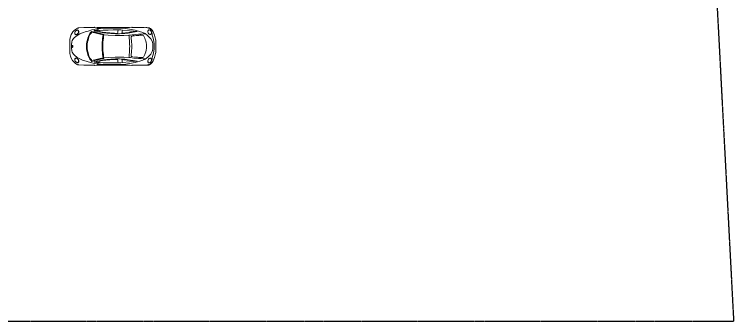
# Model space of a CAD drawing. Header units: inches. Extents: x -1969 to 2015, y -1363 to 1657.
# Drawn here: x 657 to 2015, y -1363 to -782 of the extents above; entities that cross this region are included whole.
import ezdxf

# ---------------------------------------------------------------- set-up
doc = ezdxf.new("R2010")
doc.units = ezdxf.units.IN
doc.header["$MEASUREMENT"] = 0
doc.linetypes.add('Double Dash 3_8_', pattern=[1, 0.375, -0.125, 0.125, -0.125, 0.125, -0.125])
doc.layers.add('A-DETL-GENF', color=92, linetype='Continuous', lineweight=9)
doc.layers.add('C-PROP-LINE', color=91, linetype='Double Dash 3_8_', lineweight=30)

# ---------------------------------------------------------------- blocks, each defined once
blk = doc.blocks.new('RPC Beetle - RPC Beetle-588514-GROUND FLOOR')
at = {"layer": 'A-DETL-GENF'}
for p, q in [((-30.8, 123.5), (-32.3, 121.4)), ((-28.8, 125.5), (-30.8, 123.5)), ((-26.7, 127.2), (-28.8, 125.5)), ((-26.7, 122.8), (-28.3, 122)), ((-26.7, 122.6), (-28.2, 121.9)), ((-26.5, 127.1), (-26.7, 127.2)), ((-25.3, 123), (-26.7, 122.8)), ((-25.4, 122.8), (-26.7, 122.6)), ((-25, 122.8), (-25.4, 122.8)), ((-24.9, 123), (-25.3, 123)), ((-24.4, 122.7), (-25, 122.8)), ((-24.2, 122.9), (-24.9, 123)), ((-23.9, 122.5), (-24.4, 122.7)), ((-23.7, 122.7), (-24.2, 122.9)), ((-23.4, 122.3), (-23.9, 122.5)), ((-23.2, 122.5), (-23.7, 122.7)), ((-22.7, 121.4), (-23.4, 122.3)), ((-22.9, 122.1), (-23.2, 122.5)), ((-20.8, 118.6), (-17, 123.4)), ((-17, 123.4), (-14.9, 125.3)), ((-14.9, 125.3), (-11.3, 127.7)), ((-11.3, 127.7), (-8.5, 128.6)), ((-9.2, 132.4), (-0.1, 132.4)), ((-8.5, 128.6), (-2.9, 129.2)), ((-2.9, 129.2), (-0.1, 129.4)), ((-1.9, 128), (-2, 127.7)), ((-2, 127.7), (-1.9, 127.3)), ((-1.7, 128.2), (-1.9, 128)), ((-1.9, 127.3), (-1.7, 127.1)), ((-1.4, 128.5), (-1.7, 128.2)), ((-1.7, 127.1), (-1.4, 126.8)), ((-1.1, 128.7), (-1.4, 128.5)), ((-1.4, 126.8), (-1.1, 126.6)), ((-0.6, 128.8), (-1.1, 128.7)), ((-1.1, 126.6), (-0.6, 126.5)), ((-0.1, 128.8), (-0.6, 128.8)), ((-0.6, 126.5), (-0.1, 126.5)), ((-0.1, 132.4), (9, 132.4)), ((2.7, 129.3), (-0.1, 129.4)), ((-0.1, 128.8), (0.4, 128.8)), ((-0.1, 126.5), (-0.1, 126.5)), ((0.4, 126.5), (-0.1, 126.5)), ((0.4, 128.8), (0.8, 128.7)), ((0.8, 126.6), (0.4, 126.5)), ((0.8, 128.7), (1.2, 128.5)), ((1.2, 126.8), (0.8, 126.6)), ((1.2, 128.5), (1.5, 128.2)), ((1.5, 127.1), (1.2, 126.8)), ((1.5, 128.2), (1.7, 128)), ((1.7, 127.3), (1.5, 127.1)), ((1.7, 128), (1.8, 127.7)), ((1.8, 127.7), (1.7, 127.3)), ((8.2, 128.6), (2.7, 129.3)), ((11.1, 127.7), (8.2, 128.6)), ((14.7, 125.3), (11.1, 127.7)), ((16.8, 123.4), (14.7, 125.3)), ((20.6, 118.7), (16.8, 123.4)), ((22.5, 121.4), (23.2, 122.3)), ((22.6, 122.1), (23, 122.5)), ((23, 122.5), (23.4, 122.8)), ((23.2, 122.3), (23.6, 122.6)), ((23.4, 122.8), (24, 123)), ((23.6, 122.6), (24.1, 122.7)), ((24, 123), (24.6, 123.1)), ((24.1, 122.7), (24.7, 122.8)), ((24.6, 123.1), (25.1, 123.1)), ((24.7, 122.8), (25.2, 122.8)), ((25.1, 123.1), (26.4, 122.8)), ((25.2, 122.8), (26.4, 122.6)), ((26.4, 122.8), (28, 122)), ((26.4, 122.6), (28, 121.9)), ((28.6, 125.5), (26.5, 127.2)), ((30.5, 123.5), (28.6, 125.5)), ((32, 121.4), (30.5, 123.5)), ((-35.2, 115.5), (-35.9, 106)), ((-35, 115.9), (-35.2, 115.5)), ((-34.7, 116.5), (-35, 115.9)), ((-33.4, 119.9), (-34.7, 117.7)), ((-34.7, 117.7), (-34.6, 117)), ((-34.6, 117), (-34.7, 116.5)), ((-32.3, 121.4), (-33.4, 119.9)), ((-31, 118.1), (-31.1, 117.5)), ((-31.1, 117.5), (-31, 117.2)), ((-30.8, 118.9), (-31, 118.1)), ((-31, 117.2), (-30.8, 116.8)), ((-30.6, 119.3), (-30.8, 118.9)), ((-30.7, 118.3), (-30.8, 117.7)), ((-30.8, 117.7), (-30.7, 117.5)), ((-30.8, 116.8), (-30.7, 116.7)), ((-30.5, 119), (-30.7, 118.3)), ((-30.7, 117.5), (-30.5, 117.1)), ((-30.7, 116.7), (-30.4, 116.4)), ((-30.2, 119.9), (-30.6, 119.3)), ((-30.3, 119.3), (-30.5, 119)), ((-30.5, 117.1), (-30.2, 116.7)), ((-30.4, 116.4), (-30, 116)), ((-29.9, 120), (-30.3, 119.3)), ((-29.6, 120.7), (-30.2, 119.9)), ((-30.2, 116.7), (-29.7, 116.3)), ((-30, 116), (-29.1, 115.5)), ((-29.4, 120.7), (-29.9, 120)), ((-29.7, 116.3), (-28.9, 115.8)), ((-28.8, 121.6), (-29.6, 120.7)), ((-28.7, 121.5), (-29.4, 120.7)), ((-29.1, 115.5), (-28.3, 115.4)), ((-28.9, 115.8), (-28.2, 115.7)), ((-28.3, 122), (-28.8, 121.6)), ((-28.2, 121.9), (-28.7, 121.5)), ((-28.3, 115.4), (-27.8, 115.4)), ((-28.2, 115.7), (-27.7, 115.7)), ((-27.8, 115.4), (-26.6, 115.5)), ((-27.7, 115.7), (-26.6, 115.8)), ((-26.6, 115.8), (-24.9, 116.5)), ((-26.6, 115.5), (-25.2, 116)), ((-25.9, 108.4), (-23.9, 113.4)), ((-25.2, 116), (-24.8, 116.3)), ((-24.9, 116.5), (-23.7, 117.5)), ((-24.8, 116.3), (-23.5, 117.3)), ((-23.9, 113.4), (-20.8, 118.6)), ((-23.7, 117.5), (-22.8, 118.9)), ((-23.2, 117.7), (-22.5, 118.8)), ((-22.6, 121.8), (-22.9, 122.1)), ((-22.8, 118.9), (-22.5, 120)), ((-22.6, 120.8), (-22.7, 121.4)), ((-22.5, 121.5), (-22.6, 121.8)), ((-22.5, 120.3), (-22.6, 120.8)), ((-22.3, 120.9), (-22.5, 121.5)), ((-22.5, 120), (-22.5, 120.3)), ((-22.5, 118.8), (-22.2, 120)), ((-22.2, 120.4), (-22.3, 120.9)), ((-22.2, 120), (-22.2, 120.4)), ((23.7, 113.5), (20.6, 118.7)), ((22, 120.4), (22.1, 121)), ((22, 120), (22, 120.4)), ((22.3, 118.9), (22, 120)), ((22.1, 121), (22.2, 121.5)), ((22.2, 121.5), (22.4, 121.8)), ((22.3, 120.3), (22.4, 120.9)), ((22.3, 120), (22.3, 120.3)), ((22.6, 118.9), (22.3, 120)), ((23, 117.7), (22.3, 118.9)), ((22.4, 121.8), (22.6, 122.1)), ((22.4, 120.9), (22.5, 121.4)), ((23.4, 117.5), (22.6, 118.9)), ((24.6, 116.3), (23.2, 117.4)), ((24.7, 116.5), (23.4, 117.5)), ((25.7, 108.4), (23.7, 113.5)), ((24.9, 116.1), (24.6, 116.3)), ((26.4, 115.8), (24.7, 116.5)), ((26.4, 115.5), (24.9, 116.1)), ((27.5, 115.7), (26.4, 115.8)), ((27.6, 115.4), (26.4, 115.5)), ((28, 115.7), (27.5, 115.7)), ((28.1, 115.4), (27.6, 115.4)), ((28, 122), (28.5, 121.6)), ((28, 121.9), (28.4, 121.5)), ((28.7, 115.9), (28, 115.7)), ((28.8, 115.5), (28.1, 115.4)), ((28.4, 121.5), (29.2, 120.7)), ((28.5, 121.6), (29.4, 120.7)), ((29.5, 116.3), (28.7, 115.9)), ((29.8, 116), (28.8, 115.5)), ((29.2, 120.7), (29.7, 120)), ((29.4, 120.7), (30, 120)), ((30, 116.7), (29.5, 116.3)), ((29.7, 120), (30.1, 119.4)), ((30.2, 116.4), (29.8, 116)), ((30, 120), (30.4, 119.3)), ((30.3, 117.1), (30, 116.7)), ((30.1, 119.4), (30.3, 119)), ((30.5, 116.7), (30.2, 116.4)), ((30.3, 119), (30.5, 118.3)), ((30.5, 117.5), (30.3, 117.1)), ((30.4, 119.3), (30.6, 118.9)), ((30.5, 118.3), (30.5, 117.7)), ((30.5, 117.7), (30.5, 117.5)), ((30.6, 116.8), (30.5, 116.7)), ((30.6, 118.9), (30.8, 118.1)), ((30.8, 117.2), (30.6, 116.8)), ((30.8, 118.1), (30.9, 117.5)), ((30.9, 117.5), (30.8, 117.2)), ((33.2, 119.9), (32, 121.4)), ((34.5, 117.8), (33.2, 119.9)), ((34.4, 117), (34.5, 117.8)), ((34.5, 116.6), (34.4, 117)), ((34.8, 116), (34.5, 116.6)), ((34.9, 115.5), (34.8, 116)), ((35.7, 106), (34.9, 115.5)), ((-35.9, 106), (-35.9, 95.8)), ((-35.9, 95.8), (-35.9, 85.7)), ((-31.1, 90.7), (-29, 97.7)), ((-29, 97.7), (-28.1, 101.7)), ((-28.1, 101.7), (-25.9, 108.4)), ((-24.3, 94.5), (-21.8, 95.9)), ((-21.8, 95.9), (-19, 97.1)), ((-18.1, 96.2), (-20.6, 95)), ((-19, 97.1), (-15.9, 98.1)), ((-15.3, 97.1), (-18.1, 96.2)), ((-15.9, 98.1), (-12.5, 99.2)), ((-12.1, 97.8), (-15.3, 97.1)), ((-12.5, 99.2), (-8.7, 100)), ((-8.6, 98.8), (-12.1, 97.8)), ((-8.7, 100), (-4.4, 100.6)), ((-4.3, 99.3), (-8.6, 98.8)), ((-4.4, 100.6), (-0.1, 100.8)), ((-0.1, 99.6), (-4.3, 99.3)), ((4.2, 100.6), (-0.1, 100.8)), ((-0.1, 99.6), (4.1, 99.3)), ((4.1, 99.3), (8.4, 98.8)), ((8.5, 100), (4.2, 100.6)), ((8.4, 98.8), (11.9, 97.8)), ((12.3, 99.2), (8.5, 100)), ((11.9, 97.8), (15.1, 97.1)), ((15.7, 98.1), (12.3, 99.2)), ((15.1, 97.1), (17.9, 96.2)), ((18.8, 97.1), (15.7, 98.1)), ((17.9, 96.2), (20.4, 95.1)), ((21.6, 95.9), (18.8, 97.1)), ((24.1, 94.5), (21.6, 95.9)), ((27.9, 101.7), (25.7, 108.4)), ((28.8, 97.7), (27.9, 101.7)), ((30.9, 90.8), (28.8, 97.7)), ((35.7, 95.8), (35.7, 106)), ((35.7, 85.7), (35.7, 95.8)), ((-35.9, 85.7), (-36.2, 85.1)), ((-36.2, 85.1), (-35.9, 80)), ((-33.1, 82.6), (-32.2, 86.4)), ((-32.2, 86.4), (-31.1, 90.7)), ((-29.8, 86.6), (-30.2, 82.1)), ((-30.2, 82.1), (-30, 81.3)), ((-29.5, 86.3), (-29.8, 86.6)), ((-29.1, 84.8), (-29.5, 86.3)), ((-28.1, 80.8), (-29.1, 84.8)), ((-28.5, 90.9), (-26.3, 92.9)), ((-26.1, 82.1), (-28.5, 90.9)), ((-25.1, 92.2), (-27, 90.7)), ((-27, 90.7), (-24.8, 82.3)), ((-26.3, 92.9), (-24.3, 94.5)), ((-25.5, 79.6), (-26.1, 82.1)), ((-23, 93.8), (-25.1, 92.2)), ((-24.8, 82.3), (-23.7, 77.4)), ((-20.6, 95), (-23, 93.8)), ((20.4, 95.1), (22.7, 93.8)), ((22.7, 93.8), (24.9, 92.2)), ((24.6, 82.3), (23.5, 77.4)), ((26.1, 93), (24.1, 94.5)), ((26.8, 90.7), (24.6, 82.3)), ((24.9, 92.2), (26.8, 90.7)), ((25.3, 79.6), (25.9, 82.1)), ((25.9, 82.1), (28.3, 90.9)), ((28.3, 90.9), (26.1, 93)), ((28.9, 84.8), (27.9, 80.8)), ((29.3, 86.3), (28.9, 84.8)), ((29.6, 86.6), (29.3, 86.3)), ((29.6, 86.6), (30, 82.1)), ((30, 82.1), (29.9, 81.3)), ((32, 86.4), (30.9, 90.8)), ((32.9, 82.6), (32, 86.4)), ((36, 85.2), (35.7, 85.7)), ((35.7, 80.1), (36, 85.2)), ((-35.9, 80), (-35.9, 21.6)), ((-34, 80.8), (-34.3, 80.4)), ((-34.3, 80.4), (-34.3, 79.6)), ((-34.3, 79.6), (-34, 79.1)), ((-33.9, 74.4), (-34.1, 70.3)), ((-34.1, 70.3), (-34.1, 55)), ((-30, 81.3), (-34, 80.8)), ((-34, 79.1), (-30.3, 78.7)), ((-33.6, 77.5), (-33.9, 74.4)), ((-33.5, 78.3), (-33.6, 77.5)), ((-30.9, 69.1), (-31, 59.6)), ((-30.4, 78.5), (-30.9, 69.1)), ((-30.5, 76.8), (-30.3, 76.9)), ((-30.3, 78.7), (-30.4, 78.5)), ((-30.3, 78.7), (-30.2, 78.9)), ((-30.3, 76.9), (-30, 76.8)), ((-30.2, 78.9), (-30.1, 79.4)), ((-30.1, 79.4), (-30, 80.6)), ((-30, 81.1), (-30, 81.3)), ((-30, 80.6), (-30, 81.1)), ((-30, 76.8), (-28.2, 76.8)), ((-28.2, 76.8), (-26.4, 67.2)), ((-26.8, 74.5), (-28.1, 80.8)), ((-25.8, 68.8), (-26.8, 74.5)), ((-24.9, 62.6), (-25.8, 68.8)), ((-24.2, 74.1), (-25.5, 79.6)), ((-22.8, 67.9), (-24.2, 74.1)), ((-23.7, 77.4), (-21.9, 69.4)), ((-19.1, 68.5), (-22.8, 67.9)), ((-21.9, 69.4), (-18.6, 69.9)), ((-21, 59.9), (-21.7, 68.1)), ((-15.7, 68.9), (-19.1, 68.5)), ((-18.6, 69.9), (-15.4, 70.3)), ((-11.9, 69.4), (-15.7, 68.9)), ((-15.4, 70.3), (-11.8, 70.8)), ((-8, 69.8), (-11.9, 69.4)), ((-11.8, 70.8), (-7.9, 71.1)), ((-4, 70), (-8, 69.8)), ((-7.9, 71.1), (-4, 71.3)), ((-4, 71.3), (0, 71.4)), ((0, 70.1), (-4, 70)), ((3.8, 71.3), (-0.1, 71.4)), ((-0.1, 70.1), (3.8, 70)), ((7.8, 71.1), (3.8, 71.3)), ((3.8, 70), (7.8, 69.8)), ((11.6, 70.8), (7.8, 71.1)), ((7.8, 69.8), (11.7, 69.4)), ((15, 70.4), (11.6, 70.8)), ((11.7, 69.4), (15.5, 69)), ((21.8, 69.4), (15, 70.4)), ((15.5, 69), (19, 68.5)), ((19, 68.5), (22.6, 67.9)), ((21.5, 68.1), (20.9, 59.9)), ((23.5, 77.4), (21.8, 69.4)), ((22.6, 67.9), (24, 74.1)), ((24, 74.1), (25.3, 79.6)), ((25.6, 68.8), (24.7, 62.6)), ((26.6, 74.5), (25.6, 68.8)), ((28, 76.8), (26.3, 67.2)), ((27.9, 80.8), (26.6, 74.5)), ((29.8, 76.8), (28, 76.8)), ((29.8, 81.1), (29.8, 81.3)), ((29.8, 81.3), (33.8, 80.9)), ((29.8, 80.6), (29.8, 81.1)), ((29.9, 79.4), (29.8, 80.6)), ((30.1, 76.9), (29.8, 76.8)), ((30, 78.9), (29.9, 79.4)), ((30.1, 78.8), (30, 78.9)), ((33.8, 79.1), (30.1, 78.8)), ((30.2, 78.5), (30.1, 78.8)), ((30.3, 76.8), (30.1, 76.9)), ((30.7, 69.1), (30.2, 78.5)), ((30.8, 59.6), (30.7, 69.1)), ((33.3, 78.3), (33.4, 77.5)), ((33.4, 77.5), (33.7, 74.4)), ((33.7, 74.4), (34, 70.3)), ((33.8, 80.9), (34.1, 80.4)), ((34.1, 79.6), (33.8, 79.1)), ((34, 70.3), (34, 55.1)), ((34.1, 80.4), (34.1, 79.6)), ((35.7, 21.7), (35.7, 80.1)), ((-34.1, 55), (-34.2, 39.6)), ((-31, 59.6), (-31.1, 50.5)), ((-26.4, 67.2), (-26, 64.1)), ((-26, 64.1), (-25.5, 56.9)), ((-25.5, 56.9), (-24.8, 47.9)), ((-24.2, 55), (-24.9, 62.6)), ((-23.7, 46.1), (-24.2, 55)), ((-20.4, 46.8), (-21, 59.9)), ((20.9, 59.9), (20.3, 46.9)), ((24, 55), (23.6, 46.1)), ((24.7, 62.6), (24, 55)), ((25.3, 56.9), (24.7, 47.9)), ((25.9, 64.1), (25.3, 56.9)), ((26.3, 67.2), (25.9, 64.1)), ((30.9, 50.6), (30.8, 59.6)), ((34, 55.1), (34.1, 39.6)), ((-31.1, 50.5), (-31.2, 42.7)), ((-31.2, 42.7), (-31.1, 35.7)), ((-31, 41.1), (-31.1, 41)), ((-30.5, 41.3), (-31, 41.1)), ((-29, 41.6), (-30.5, 41.3)), ((-26.6, 41.8), (-29, 41.6)), ((-24.7, 42), (-26.6, 41.8)), ((-24.8, 47.9), (-24.7, 42)), ((-23.7, 38.7), (-23.7, 46.1)), ((-20.4, 30.1), (-20.4, 46.8)), ((20.3, 46.9), (20.2, 30.1)), ((23.6, 46.1), (23.5, 38.7)), ((24.7, 47.9), (24.5, 42)), ((24.5, 42), (26.5, 41.9)), ((26.5, 41.9), (28.9, 41.6)), ((28.9, 41.6), (30.3, 41.3)), ((30.3, 41.3), (30.8, 41.2)), ((30.8, 41.2), (31, 41.1)), ((31, 42.8), (30.9, 50.6)), ((30.9, 35.7), (31, 42.8)), ((-34.2, 39.6), (-34.1, 30.5)), ((-34.1, 30.5), (-30.7, 8.6)), ((-31.1, 35.7), (-30.8, 32.7)), ((-30.8, 33), (-28.9, 33.4)), ((-30.8, 32.7), (-29.5, 19.9)), ((-28.9, 33.4), (-26.9, 33.4)), ((-26.9, 33.4), (-24.9, 33.8)), ((-25.2, 30.5), (-25.6, 27)), ((-25.3, 21.9), (-24.4, 28.7)), ((-24.9, 33.8), (-25.2, 30.5)), ((-24.4, 28.7), (-23.7, 38.7)), ((-21, 20.7), (-20.4, 30.1)), ((20.2, 30.1), (20.9, 20.7)), ((23.5, 38.7), (24.2, 28.7)), ((24.2, 28.7), (25.1, 21.9)), ((24.8, 33.8), (25.1, 30.5)), ((26.7, 33.4), (24.8, 33.8)), ((25.1, 30.5), (25.4, 27.1)), ((28.8, 33.4), (26.7, 33.4)), ((30.7, 33), (28.8, 33.4)), ((29.3, 19.9), (30.7, 32.7)), ((34, 30.5), (30.6, 8.6)), ((30.7, 32.7), (30.9, 35.7)), ((34.1, 39.6), (34, 30.5)), ((-35.8, 19.5), (-36.1, 15.1)), ((-36.1, 15.1), (-35.9, 14.6)), ((-35.9, 21.6), (-35.8, 21.4)), ((-35.9, 14.6), (-35.9, -8.2)), ((-35.8, 21.4), (-35.8, 19.5)), ((-29.5, 19.9), (-28.2, 5.2)), ((-26.8, 17.7), (-27.5, 12.9)), ((-26, 23.7), (-26.8, 17.7)), ((-26.8, 12.9), (-25.3, 21.9)), ((-25.6, 27), (-26, 23.7)), ((-21.7, 14.5), (-22.1, 11.3)), ((-21.3, 17.6), (-21.7, 14.5)), ((-21, 20.7), (-21.3, 17.6)), ((-18.3, 20.3), (-21, 20.7)), ((-19.8, 12.4), (-19.3, 15.1)), ((-19.3, 15.1), (-18.9, 15.9)), ((-18.9, 15.9), (-18.4, 16.4)), ((-18.4, 16.4), (-17.2, 16.5)), ((-15.2, 20), (-18.3, 20.3)), ((-17.2, 16.5), (-14.5, 16.2)), ((-11.7, 19.7), (-15.2, 20)), ((-14.5, 16.2), (-11.4, 15.9)), ((-8, 19.5), (-11.7, 19.7)), ((-11.4, 15.9), (-7.9, 15.6)), ((-4, 19.3), (-8, 19.5)), ((-7.9, 15.6), (-4, 15.4)), ((0, 19.2), (-4, 19.3)), ((-4, 15.4), (0, 15.3)), ((-0.1, 19.2), (3.9, 19.3)), ((3.9, 15.4), (-0.1, 15.3)), ((3.9, 19.3), (7.8, 19.5)), ((7.7, 15.6), (3.9, 15.4)), ((11.3, 15.9), (7.7, 15.6)), ((7.8, 19.5), (11.6, 19.8)), ((14.4, 16.2), (11.3, 15.9)), ((11.6, 19.8), (15.1, 20)), ((17.1, 16.5), (14.4, 16.2)), ((15.1, 20), (18.2, 20.3)), ((18.3, 16.4), (17.1, 16.5)), ((18.2, 20.3), (20.9, 20.7)), ((18.8, 15.9), (18.3, 16.4)), ((19.2, 15.1), (18.8, 15.9)), ((19.7, 12.4), (19.2, 15.1)), ((20.9, 20.7), (21.2, 17.6)), ((21.2, 17.6), (21.6, 14.5)), ((21.6, 14.5), (22, 11.3)), ((25.1, 21.9), (26.6, 12.9)), ((25.4, 27.1), (25.8, 23.7)), ((25.8, 23.7), (26.7, 17.7)), ((26.7, 17.7), (27.4, 12.9)), ((28.1, 5.2), (29.3, 19.9)), ((35.7, 19.5), (35.7, 21.4)), ((36, 15.2), (35.7, 19.5)), ((35.7, 14.6), (36, 15.2)), ((35.7, -8.2), (35.7, 14.6)), ((-30.7, 8.6), (-28.3, 0.3)), ((-28.2, 6.7), (-28.3, 6.2)), ((-28.3, 0.3), (-26.4, -5.6)), ((-28.2, 5.2), (-26.8, 12.9)), ((-28.1, 8.1), (-28.2, 6.7)), ((-28, 9.5), (-28.1, 8.1)), ((-27.8, 11), (-28, 9.5)), ((-27.5, 12.9), (-27.8, 11)), ((-22.9, 2.3), (-23.3, -2.3)), ((-22.4, 8.1), (-22.9, 2.3)), ((-22.1, 11.3), (-22.4, 8.1)), ((-21, -0.1), (-20.8, 2.1)), ((-20.8, 2.1), (-20.6, 4.6)), ((-20.6, 4.6), (-20.4, 7.2)), ((-20.4, 7.2), (-20.1, 9.9)), ((19.9, 9.9), (19.7, 12.4)), ((20.2, 7.2), (19.9, 9.9)), ((20.5, 4.6), (20.2, 7.2)), ((20.7, 2.1), (20.5, 4.6)), ((20.8, -0.1), (20.7, 2.1)), ((22, 11.3), (22.3, 8.1)), ((22.3, 8.1), (22.8, 2.3)), ((22.8, 2.3), (23.1, -2.3)), ((28.2, 0.4), (26.3, -5.5)), ((26.6, 12.9), (28.1, 5.2)), ((27.4, 12.9), (27.7, 11.1)), ((27.7, 11.1), (27.9, 9.6)), ((27.9, 9.6), (28, 8.1)), ((28, 8.1), (28.1, 6.7)), ((28.1, 6.7), (28.2, 6.2)), ((30.6, 8.6), (28.2, 0.4)), ((-35.9, -8.2), (-35.3, -16.8)), ((-35.7, -11.2), (-35.4, -13.1)), ((-35.4, -13.1), (-35.2, -14.6)), ((-26.4, -5.6), (-24.2, -9.9)), ((-24.2, -9.9), (-20.6, -14.8)), ((-23.5, -6), (-23.6, -9.8)), ((-23.6, -9.8), (-23.6, -10.7)), ((-23.3, -2.3), (-23.5, -6)), ((-21.3, -5.6), (-21.2, -3.8)), ((-20.7, -6.6), (-21.3, -5.6)), ((-21.2, -3.8), (-21.1, -2)), ((-21.1, -2), (-21, -0.1)), ((-18.1, -8.3), (-20.7, -6.6)), ((-15.7, -9.3), (-18.1, -8.3)), ((-13.3, -10.3), (-15.7, -9.3)), ((-10.5, -11.2), (-13.3, -10.3)), ((-7.2, -11.8), (-10.5, -11.2)), ((-3.7, -12.3), (-7.2, -11.8)), ((0, -12.4), (-3.7, -12.3)), ((-0.1, -12.4), (3.6, -12.3)), ((3.6, -12.3), (7.1, -11.8)), ((7.1, -11.8), (10.3, -11.2)), ((10.3, -11.2), (13.2, -10.3)), ((13.2, -10.3), (15.6, -9.3)), ((15.6, -9.3), (18, -8.3)), ((18, -8.3), (20.5, -6.6)), ((20.5, -6.6), (21.1, -5.6)), ((24.1, -9.9), (20.5, -14.7)), ((21, -2), (20.8, -0.1)), ((21.1, -3.7), (21, -2)), ((21.1, -5.6), (21.1, -3.7)), ((23.1, -2.3), (23.3, -6)), ((23.3, -6), (23.5, -9.7)), ((23.5, -9.7), (23.5, -10.6)), ((26.3, -5.5), (24.1, -9.9)), ((35.3, -13.1), (35.1, -14.6)), ((35.2, -16.8), (35.7, -8.2)), ((35.6, -11.2), (35.3, -13.1)), ((-35.3, -16.8), (-35.2, -17.2)), ((-35.2, -14.6), (-34.9, -15.7)), ((-35.2, -17.2), (-35, -17.5)), ((-35, -17.5), (-34.7, -18.1)), ((-34.9, -15.7), (-34.6, -16.5)), ((-34.6, -16.5), (-34.8, -16.9)), ((-34.8, -16.9), (-33.7, -18.9)), ((-34.7, -18.1), (-34.4, -18.7)), ((-34.4, -18.7), (-33.7, -20)), ((-33.7, -18.9), (-32.6, -19.9)), ((-33.7, -20), (-32.6, -21.4)), ((-32.6, -19.9), (-31.2, -20.7)), ((-32.6, -21.4), (-30.5, -23.1)), ((-31.2, -16.7), (-31.3, -17.5)), ((-31.3, -17.5), (-31.3, -17.8)), ((-31.3, -17.8), (-30.7, -19.3)), ((-30.9, -16.1), (-31.2, -16.7)), ((-31.2, -20.7), (-29.2, -21.5)), ((-31, -16.8), (-31.1, -17.8)), ((-31.1, -17.8), (-30.5, -19.3)), ((-30.3, -15.9), (-31, -16.8)), ((-30.4, -15.8), (-30.9, -16.1)), ((-30.7, -19.3), (-29.6, -20.6)), ((-30.5, -19.3), (-29.4, -20.5)), ((-30.5, -23.1), (-27.6, -24.8)), ((-29.9, -15.4), (-30.4, -15.8)), ((-29, -15.4), (-30.3, -15.9)), ((-29.1, -15.1), (-29.9, -15.4)), ((-29.6, -20.6), (-28.1, -21.6)), ((-29.4, -20.5), (-28, -21.5)), ((-29.2, -21.5), (-24, -22.9)), ((-28.8, -15.1), (-29.1, -15.1)), ((-27.4, -15.3), (-29, -15.4)), ((-27.6, -15), (-28.8, -15.1)), ((-28.1, -21.6), (-26.2, -22.1)), ((-28, -21.5), (-26.2, -22)), ((-25.6, -15.4), (-27.6, -15)), ((-27.6, -24.8), (-24.4, -26.3)), ((-25.6, -15.6), (-27.4, -15.3)), ((-26.2, -22), (-24.6, -21.9)), ((-26.2, -22.1), (-24.5, -22.1)), ((-24, -16.2), (-25.6, -15.4)), ((-24.1, -16.5), (-25.6, -15.6)), ((-24.6, -21.9), (-23.4, -21.3)), ((-24.5, -22.1), (-23.2, -21.5)), ((-24.4, -26.3), (-21.3, -27.6)), ((-23, -17.7), (-24.1, -16.5)), ((-22.8, -17.5), (-24, -16.2)), ((-24, -22.9), (-21.2, -23.4)), ((-23.4, -21.3), (-22.6, -20.3)), ((-23.2, -21.5), (-22.4, -20.3)), ((-22.5, -19), (-23, -17.7)), ((-22.3, -18.7), (-22.8, -17.5)), ((-22.6, -20.3), (-22.5, -19)), ((-22.4, -20.3), (-22.3, -19.6)), ((-22.3, -19), (-22.3, -18.7)), ((-22.3, -19.6), (-22.3, -19)), ((-21.2, -23.4), (-15.7, -24.9)), ((-20.6, -14.8), (-14.5, -20.5)), ((-15.7, -24.9), (-9.1, -26.4)), ((-14.5, -20.5), (-9.8, -22.9)), ((-9.8, -22.9), (-5.3, -24.3)), ((-9.1, -26.4), (-4.8, -26.7)), ((-5.3, -24.3), (0, -24.7)), ((-4.8, -26.7), (0, -26.8)), ((5.2, -24.3), (-0.1, -24.7)), ((4.7, -26.7), (-0.1, -26.8)), ((9, -26.4), (4.7, -26.7)), ((9.7, -22.9), (5.2, -24.3)), ((15.6, -24.9), (9, -26.4)), ((14.4, -20.5), (9.7, -22.9)), ((20.5, -14.7), (14.4, -20.5)), ((21.1, -23.4), (15.6, -24.9)), ((23.9, -22.9), (21.1, -23.4)), ((21.2, -27.6), (24.3, -26.3)), ((22.2, -18.7), (22.7, -17.5)), ((22.2, -19), (22.2, -18.7)), ((22.2, -19.6), (22.2, -19)), ((22.3, -20.3), (22.2, -19.6)), ((23.1, -21.4), (22.3, -20.3)), ((22.4, -19), (22.9, -17.7)), ((22.5, -20.3), (22.4, -19)), ((23.3, -21.3), (22.5, -20.3)), ((22.7, -17.5), (23.9, -16.2)), ((22.9, -17.7), (24, -16.5)), ((24.4, -22.1), (23.1, -21.4)), ((24.5, -21.9), (23.3, -21.3)), ((23.9, -16.2), (25.5, -15.4)), ((29.1, -21.5), (23.9, -22.9)), ((24, -16.5), (25.5, -15.6)), ((24.3, -26.3), (27.5, -24.8)), ((26.1, -22.1), (24.4, -22.1)), ((26.1, -21.9), (24.5, -21.9)), ((25.5, -15.4), (27.5, -15)), ((25.5, -15.6), (27.3, -15.3)), ((27.9, -21.5), (26.1, -21.9)), ((28, -21.5), (26.1, -22.1)), ((27.3, -15.3), (28.9, -15.3)), ((27.5, -15), (28.7, -15.1)), ((27.5, -24.8), (30.4, -23.1)), ((29.3, -20.5), (27.9, -21.5)), ((29.5, -20.6), (28, -21.5)), ((28.9, -15.3), (30.1, -15.9)), ((29, -15.1), (29.8, -15.4)), ((31.1, -20.7), (29.1, -21.5)), ((30.4, -19.3), (29.3, -20.5)), ((30.6, -19.2), (29.5, -20.6)), ((29.8, -15.4), (30.3, -15.8)), ((30.1, -15.9), (30.9, -16.8)), ((30.3, -15.8), (30.8, -16.1)), ((31, -17.8), (30.4, -19.3)), ((30.4, -23.1), (32.5, -21.4)), ((31.2, -17.8), (30.6, -19.2)), ((30.8, -16.1), (31.1, -16.7)), ((30.9, -16.8), (31, -17.8)), ((31.1, -16.7), (31.2, -17.4)), ((32.5, -19.9), (31.1, -20.7)), ((31.2, -17.4), (31.2, -17.8)), ((33.6, -18.9), (32.5, -19.9)), ((32.5, -21.4), (33.6, -20)), ((34.7, -16.8), (33.6, -18.9)), ((33.6, -20), (34.3, -18.7)), ((34.3, -18.7), (34.5, -18)), ((34.8, -15.6), (34.4, -16.4)), ((34.4, -16.4), (34.7, -16.8)), ((34.5, -18), (34.8, -17.5)), ((35.1, -14.6), (34.8, -15.6)), ((34.8, -17.5), (35.1, -17.2)), ((35.1, -17.2), (35.2, -16.8)), ((-21.3, -27.6), (-18.5, -28.4)), ((-18.5, -28.4), (-15.9, -29)), ((-15.9, -29), (-13.6, -29.5)), ((-13.6, -29.5), (-11.5, -29.9)), ((-11.5, -29.9), (0, -30)), ((0, -30), (11.4, -29.9)), ((11.4, -29.9), (13.5, -29.5)), ((13.5, -29.5), (15.8, -29)), ((15.8, -29), (18.3, -28.4)), ((18.3, -28.4), (21.2, -27.6))]:
    blk.add_line(p, q, dxfattribs=at)
for centre, start, end in [((-10.2, 104.8), 87.9664, 126.1629), ((10, 104.8), 53.8853, 92.0817)]:
    blk.add_arc(centre, 27.6, start, end, dxfattribs=at)
blk = doc.blocks.new('Family - ___-482687-GROUND FLOOR')
at = {"layer": 'C-PROP-LINE'}
for p, q in [((1857.1, 1657.1), (2015.4, -1362.7)), ((2015.4, -1362.7), (-1968.6, -1362.7))]:
    blk.add_line(p, q, dxfattribs=at)

msp = doc.modelspace()

# ---------------------------------------------------------------- block references
at = {"layer": 'A-DETL-GENF', "rotation": 89.99999999999955}
msp.add_blockref('RPC Beetle - RPC Beetle-588514-GROUND FLOOR', (894.2465, -842.7108), dxfattribs=at)
at = {"layer": 'C-PROP-LINE'}
msp.add_blockref('Family - ___-482687-GROUND FLOOR', (0, 0), dxfattribs=at)

doc.saveas('drawing.dxf')
